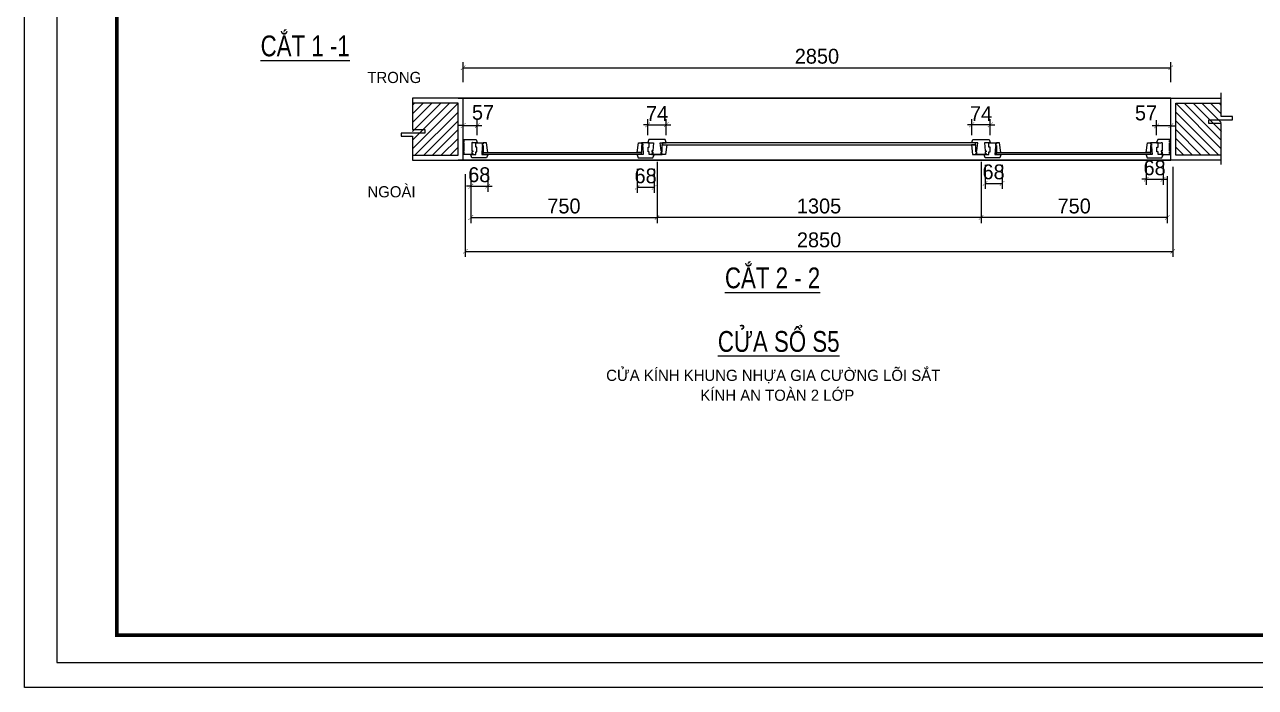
# Model space of a CAD drawing. Header units: millimetres. Extents: x -34806 to 662668, y 63228 to 99452.
# Drawn here: x 611866 to 616823, y 78156 to 80825 of the extents above; entities that cross this region are included whole.
import ezdxf

# ---------------------------------------------------------------- set-up
doc = ezdxf.new("R2010")
doc.units = ezdxf.units.MM
doc.header["$LTSCALE"] = 200
doc.header["$MEASUREMENT"] = 0
doc.header["$PDMODE"] = 3
doc.header["$PDSIZE"] = 50
doc.layers.get('0').update_dxf_attribs({"color": 95, "linetype": 'CONTINUOUS'})
doc.layers.get('DEFPOINTS').update_dxf_attribs({"linetype": 'CONTINUOUS'})
for name, color, linetype in [('8', 1, 'CONTINUOUS'), ('COT', 2, 'CONTINUOUS'), ('DIM', 1, 'CONTINUOUS'), ('KHUNGTEN', 7, 'CONTINUOUS'), ('TEXT', 7, 'CONTINUOUS'), ('TPTA-Concrete', 7, 'CONTINUOUS'), ('wood', 254, 'CONTINUOUS')]:
    doc.layers.add(name, color=color, linetype=linetype)
doc.layers.add('hacth', color=251, linetype='CONTINUOUS', lineweight=13)
doc.layers.add('hatch', color=251, linetype='CONTINUOUS', lineweight=5)
doc.styles.add('@hai text dim', font='VHAVAN.ttf')
doc.styles.add('VNCC-COM', font='VHAVAN.ttf', dxfattribs={"width": 0.8})
doc.styles.add('VNCC-SIM', font='VHAVAN.ttf', dxfattribs={"width": 0.85})
doc.dimstyles.new('DIM10', dxfattribs={"dimscale": 15, "dimtxt": 4, "dimasz": 1.2, "dimexe": 1.5, "dimexo": 2, "dimgap": 1, "dimtad": 1, "dimdec": 0, "dimzin": 0, "dimdsep": 46, "dimtxsty": '@hai text dim', "dimblk": 'ARCHTICK', "dimcen": 0.09, "dimclrd": 8, "dimclre": 8, "dimclrt": 7, "dimadec": 0, "dimazin": 0, "dimtfac": 0.25, "dimtdec": 0, "dimtix": 1, "dimtmove": 1, "dimatfit": 0, "dimldrblk": 'NONE', "dimfxl": 1, "dimtolj": 1, "dimtzin": 0, "dimlwd": -1, "dimlwe": -1, "dimarcsym": 0})

# ---------------------------------------------------------------- blocks, each defined once
blk = doc.blocks.new('_ArchTick')
at = {"layer": 'DIM', "color": 150}
blk.add_lwpolyline([(0.5, 0.5, 0.133, 0, 0), (0, 0, 0, 0.133, 0), (-0.5, -0.5, 0.133, 0.133, 0)], format="xyseb", dxfattribs=at)
blk = doc.blocks.new('*D1099')
at = {"layer": '8', "color": 8}
for p, q in [((613632.1, 80594), (613632.1, 80674.2)), ((616482.1, 80594), (616482.1, 80674.2)), ((613632.1, 80651.7), (616482.1, 80651.7))]:
    blk.add_line(p, q, dxfattribs=at)
at = {"layer": 'DEFPOINTS', "color": 0}
for p in [(616482.1, 80651.7), (613632.1, 80564), (616482.1, 80564)]:
    blk.add_point(p, dxfattribs=at)
at = {"layer": '8', "color": 8, "xscale": 18, "yscale": 18, "zscale": 18, "rotation": 180}
blk.add_blockref('_ArchTick', (613632.1, 80651.7), dxfattribs=at)
at = {"layer": '8', "color": 8, "xscale": 18, "yscale": 18, "zscale": 18}
blk.add_blockref('_ArchTick', (616482.1, 80651.7), dxfattribs=at)
at = {"layer": '8', "color": 7, "insert": (615057.1, 80697.7), "char_height": 60, "attachment_point": 5, "style": '@hai text dim'}
blk.add_mtext('\\A1;2850', dxfattribs=at)
blk = doc.blocks.new('_None')
blk = doc.blocks.new('*D1102')
at = {"layer": '8', "color": 8}
for p, q in [((613640.8, 80222.9), (613640.8, 79889.6)), ((616490.7, 80252.9), (616490.7, 79889.6)), ((613640.8, 79912.1), (616490.7, 79912.1))]:
    blk.add_line(p, q, dxfattribs=at)
at = {"layer": 'DEFPOINTS', "color": 0}
for p in [(616490.7, 80282.9), (613640.8, 80252.9), (616490.7, 79912.1)]:
    blk.add_point(p, dxfattribs=at)
at = {"layer": '8', "color": 8, "xscale": 18, "yscale": 18, "zscale": 18, "rotation": 180}
blk.add_blockref('_ArchTick', (613640.8, 79912.1), dxfattribs=at)
at = {"layer": '8', "color": 8, "xscale": 18, "yscale": 18, "zscale": 18}
blk.add_blockref('_ArchTick', (616490.7, 79912.1), dxfattribs=at)
at = {"layer": '8', "color": 7, "insert": (615065.7, 79958.1), "char_height": 60, "attachment_point": 5, "style": '@hai text dim'}
blk.add_mtext('\\A1;2850', dxfattribs=at)
blk = doc.blocks.new('*D1103')
at = {"layer": '8', "color": 8}
for p, q in [((613663.1, 80244.8), (613663.1, 80151.9)), ((613731.1, 80244.2), (613731.1, 80151.9)), ((613663.1, 80174.4), (613645.1, 80174.4)), ((613663.1, 80174.4), (613731.1, 80174.4)), ((613731.1, 80174.4), (613749.1, 80174.4))]:
    blk.add_line(p, q, dxfattribs=at)
at = {"layer": 'DEFPOINTS', "color": 0}
for p in [(613663.1, 80274.8), (613731.1, 80274.2), (613731.1, 80174.4)]:
    blk.add_point(p, dxfattribs=at)
at = {"layer": '8', "color": 8, "xscale": 18, "yscale": 18, "zscale": 18}
blk.add_blockref('_ArchTick', (613663.1, 80174.4), dxfattribs=at)
at = {"layer": '8', "color": 8, "xscale": 18, "yscale": 18, "zscale": 18, "rotation": 180}
blk.add_blockref('_ArchTick', (613731.1, 80174.4), dxfattribs=at)
at = {"layer": '8', "color": 7, "insert": (613697.1, 80220.4), "char_height": 60, "attachment_point": 5, "style": '@hai text dim'}
blk.add_mtext('\\A1;68', dxfattribs=at)
blk = doc.blocks.new('*D1272')
at = {"color": 8}
for p, q in [((613632.1, 80418.8), (613614.1, 80418.8)), ((613632.1, 80392.8), (613632.1, 80441.3)), ((613632.1, 80418.8), (613689.1, 80418.8)), ((613689.1, 80380.1), (613689.1, 80441.3)), ((613689.1, 80418.8), (613707.1, 80418.8))]:
    blk.add_line(p, q, dxfattribs=at)
at = {"layer": 'DEFPOINTS', "color": 0}
for p in [(613689.1, 80418.8), (613632.1, 80362.8), (613689.1, 80350.1)]:
    blk.add_point(p, dxfattribs=at)
at = {"color": 8, "xscale": 18, "yscale": 18, "zscale": 18}
blk.add_blockref('_ArchTick', (613632.1, 80418.8), dxfattribs=at)
at = {"color": 8, "xscale": 18, "yscale": 18, "zscale": 18, "rotation": 180}
blk.add_blockref('_ArchTick', (613689.1, 80418.8), dxfattribs=at)
at = {"color": 7, "insert": (613712.3, 80471.6), "char_height": 60, "attachment_point": 5, "style": '@hai text dim'}
blk.add_mtext('\\A1;57', dxfattribs=at)
blk = doc.blocks.new('*D1273')
at = {"layer": '8', "color": 8}
for p, q in [((614376.1, 80422.1), (614358.1, 80422.1)), ((614376.1, 80380.1), (614376.1, 80444.6)), ((614376.1, 80422.1), (614450.1, 80422.1)), ((614450.1, 80379.5), (614450.1, 80444.6)), ((614450.1, 80422.1), (614468.1, 80422.1))]:
    blk.add_line(p, q, dxfattribs=at)
at = {"layer": 'DEFPOINTS', "color": 0}
for p in [(614450.1, 80422.1), (614376.1, 80350.1), (614450.1, 80349.5)]:
    blk.add_point(p, dxfattribs=at)
at = {"layer": '8', "color": 8, "xscale": 18, "yscale": 18, "zscale": 18}
blk.add_blockref('_ArchTick', (614376.1, 80422.1), dxfattribs=at)
at = {"layer": '8', "color": 8, "xscale": 18, "yscale": 18, "zscale": 18, "rotation": 180}
blk.add_blockref('_ArchTick', (614450.1, 80422.1), dxfattribs=at)
at = {"layer": '8', "color": 7, "insert": (614413.1, 80467.1), "char_height": 60, "attachment_point": 5, "style": '@hai text dim'}
blk.add_mtext('\\A1;74', dxfattribs=at)
blk = doc.blocks.new('*D1104')
at = {"layer": '8', "color": 8}
for p, q in [((614333.1, 80244.2), (614333.1, 80147.4)), ((614401.1, 80244.2), (614401.1, 80147.4)), ((614401.1, 80169.9), (614333.1, 80169.9))]:
    blk.add_line(p, q, dxfattribs=at)
at = {"layer": 'DEFPOINTS', "color": 0}
for p in [(614333.1, 80274.2), (614401.1, 80274.2), (614333.1, 80169.9)]:
    blk.add_point(p, dxfattribs=at)
at = {"layer": '8', "color": 8, "xscale": 18, "yscale": 18, "zscale": 18, "rotation": 180}
blk.add_blockref('_ArchTick', (614333.1, 80169.9), dxfattribs=at)
at = {"layer": '8', "color": 8, "xscale": 18, "yscale": 18, "zscale": 18}
blk.add_blockref('_ArchTick', (614401.1, 80169.9), dxfattribs=at)
at = {"layer": '8', "color": 7, "insert": (614367.1, 80215.9), "char_height": 60, "attachment_point": 5, "style": '@hai text dim'}
blk.add_mtext('\\A1;68', dxfattribs=at)
blk = doc.blocks.new('*D1274')
at = {"color": 8}
for p, q in [((616383.1, 80272.1), (616383.1, 80179.9)), ((616451.1, 80271.5), (616451.1, 80179.9)), ((616383.1, 80202.4), (616365.1, 80202.4)), ((616383.1, 80202.4), (616451.1, 80202.4)), ((616451.1, 80202.4), (616469.1, 80202.4))]:
    blk.add_line(p, q, dxfattribs=at)
at = {"layer": 'DEFPOINTS', "color": 0}
for p in [(616383.1, 80302.1), (616451.1, 80301.5), (616451.1, 80202.4)]:
    blk.add_point(p, dxfattribs=at)
at = {"color": 8, "xscale": 18, "yscale": 18, "zscale": 18}
blk.add_blockref('_ArchTick', (616383.1, 80202.4), dxfattribs=at)
at = {"color": 8, "xscale": 18, "yscale": 18, "zscale": 18, "rotation": 180}
blk.add_blockref('_ArchTick', (616451.1, 80202.4), dxfattribs=at)
at = {"color": 7, "insert": (616417.1, 80248.4), "char_height": 60, "attachment_point": 5, "style": '@hai text dim'}
blk.add_mtext('\\A1;68', dxfattribs=at)
blk = doc.blocks.new('*D1275')
at = {"layer": '8', "color": 8}
for p, q in [((615681.1, 80421.9), (615663.1, 80421.9)), ((615681.1, 80379.5), (615681.1, 80444.4)), ((615755.1, 80421.9), (615681.1, 80421.9)), ((615755.1, 80380.1), (615755.1, 80444.4)), ((615755.1, 80421.9), (615773.1, 80421.9))]:
    blk.add_line(p, q, dxfattribs=at)
at = {"layer": 'DEFPOINTS', "color": 0}
for p in [(615681.1, 80421.9), (615681.1, 80349.5), (615755.1, 80350.1)]:
    blk.add_point(p, dxfattribs=at)
at = {"layer": '8', "color": 8, "xscale": 18, "yscale": 18, "zscale": 18}
blk.add_blockref('_ArchTick', (615681.1, 80421.9), dxfattribs=at)
at = {"layer": '8', "color": 8, "xscale": 18, "yscale": 18, "zscale": 18, "rotation": 180}
blk.add_blockref('_ArchTick', (615755.1, 80421.9), dxfattribs=at)
at = {"layer": '8', "color": 7, "insert": (615718.1, 80466.9), "char_height": 60, "attachment_point": 5, "style": '@hai text dim'}
blk.add_mtext('\\A1;74', dxfattribs=at)
blk = doc.blocks.new('*D1105')
at = {"layer": '8', "color": 8}
for p, q in [((615734.6, 80260.2), (615734.6, 80163.4)), ((615802.6, 80260.2), (615802.6, 80163.4)), ((615734.6, 80185.9), (615802.6, 80185.9))]:
    blk.add_line(p, q, dxfattribs=at)
at = {"layer": 'DEFPOINTS', "color": 0}
for p in [(615734.6, 80290.2), (615802.6, 80290.2), (615802.6, 80185.9)]:
    blk.add_point(p, dxfattribs=at)
at = {"layer": '8', "color": 8, "xscale": 18, "yscale": 18, "zscale": 18, "rotation": 180}
blk.add_blockref('_ArchTick', (615734.6, 80185.9), dxfattribs=at)
at = {"layer": '8', "color": 8, "xscale": 18, "yscale": 18, "zscale": 18}
blk.add_blockref('_ArchTick', (615802.6, 80185.9), dxfattribs=at)
at = {"layer": '8', "color": 7, "insert": (615768.6, 80231.9), "char_height": 60, "attachment_point": 5, "style": '@hai text dim'}
blk.add_mtext('\\A1;68', dxfattribs=at)
blk = doc.blocks.new('*D1106')
at = {"color": 8}
for p, q in [((616425.1, 80417.6), (616407.1, 80417.6)), ((616425.1, 80380.1), (616425.1, 80440.1)), ((616482.1, 80417.6), (616425.1, 80417.6)), ((616482.1, 80392.8), (616482.1, 80440.1)), ((616482.1, 80417.6), (616500.1, 80417.6))]:
    blk.add_line(p, q, dxfattribs=at)
at = {"layer": 'DEFPOINTS', "color": 0}
for p in [(616425.1, 80417.6), (616482.1, 80362.8), (616425.1, 80350.1)]:
    blk.add_point(p, dxfattribs=at)
at = {"color": 8, "xscale": 18, "yscale": 18, "zscale": 18}
blk.add_blockref('_ArchTick', (616425.1, 80417.6), dxfattribs=at)
at = {"color": 8, "xscale": 18, "yscale": 18, "zscale": 18, "rotation": 180}
blk.add_blockref('_ArchTick', (616482.1, 80417.6), dxfattribs=at)
at = {"color": 7, "insert": (616382.5, 80469.3), "char_height": 60, "attachment_point": 5, "style": '@hai text dim'}
blk.add_mtext('\\A1;57', dxfattribs=at)
blk = doc.blocks.new('*D1107')
at = {"layer": '8', "color": 8}
for p, q in [((614413.1, 80272.8), (614413.1, 80025.9)), ((613663.1, 80214.8), (613663.1, 80025.9)), ((613663.1, 80048.4), (614413.1, 80048.4))]:
    blk.add_line(p, q, dxfattribs=at)
at = {"layer": 'DEFPOINTS', "color": 0}
for p in [(614413.1, 80302.8), (613663.1, 80244.8), (614413.1, 80048.4)]:
    blk.add_point(p, dxfattribs=at)
at = {"layer": '8', "color": 8, "xscale": 18, "yscale": 18, "zscale": 18, "rotation": 180}
blk.add_blockref('_ArchTick', (613663.1, 80048.4), dxfattribs=at)
at = {"layer": '8', "color": 8, "xscale": 18, "yscale": 18, "zscale": 18}
blk.add_blockref('_ArchTick', (614413.1, 80048.4), dxfattribs=at)
at = {"layer": '8', "color": 7, "insert": (614038.1, 80094.4), "char_height": 60, "attachment_point": 5, "style": '@hai text dim'}
blk.add_mtext('\\A1;750', dxfattribs=at)
blk = doc.blocks.new('*D1108')
at = {"layer": '8', "color": 8}
for p, q in [((615718.1, 80272.8), (615718.1, 80025.9)), ((616468.4, 80214.8), (616468.4, 80025.9)), ((616468.4, 80048.4), (615718.1, 80048.4))]:
    blk.add_line(p, q, dxfattribs=at)
at = {"layer": 'DEFPOINTS', "color": 0}
for p in [(615718.1, 80302.8), (616468.4, 80244.8), (615718.1, 80048.4)]:
    blk.add_point(p, dxfattribs=at)
at = {"layer": '8', "color": 8, "xscale": 18, "yscale": 18, "zscale": 18, "rotation": 180}
blk.add_blockref('_ArchTick', (615718.1, 80048.4), dxfattribs=at)
at = {"layer": '8', "color": 8, "xscale": 18, "yscale": 18, "zscale": 18}
blk.add_blockref('_ArchTick', (616468.4, 80048.4), dxfattribs=at)
at = {"layer": '8', "color": 7, "insert": (616093.2, 80094.4), "char_height": 60, "attachment_point": 5, "style": '@hai text dim'}
blk.add_mtext('\\A1;750', dxfattribs=at)
blk = doc.blocks.new('*D1109')
at = {"layer": '8', "color": 8}
for p, q in [((614413.1, 80272.8), (614413.1, 80025.9)), ((615718.1, 80242.8), (615718.1, 80025.9)), ((615718.1, 80048.4), (614413.1, 80048.4))]:
    blk.add_line(p, q, dxfattribs=at)
at = {"layer": 'DEFPOINTS', "color": 0}
for p in [(614413.1, 80302.8), (615718.1, 80272.8), (614413.1, 80048.4)]:
    blk.add_point(p, dxfattribs=at)
at = {"layer": '8', "color": 8, "xscale": 18, "yscale": 18, "zscale": 18, "rotation": 180}
blk.add_blockref('_ArchTick', (614413.1, 80048.4), dxfattribs=at)
at = {"layer": '8', "color": 8, "xscale": 18, "yscale": 18, "zscale": 18}
blk.add_blockref('_ArchTick', (615718.1, 80048.4), dxfattribs=at)
at = {"layer": '8', "color": 7, "insert": (615065.6, 80094.4), "char_height": 60, "attachment_point": 5, "style": '@hai text dim'}
blk.add_mtext('\\A1;1305', dxfattribs=at)
blk = doc.blocks.new('khung')
at = {"layer": 'DEFPOINTS', "color": 8}
blk.add_lwpolyline([(0, 0), (31503, 0), (31503, 22275), (0, 22275)], close=True, dxfattribs=at)
at = {"layer": 'KHUNGTEN', "color": 4, "const_width": 54.3}
blk.add_lwpolyline([(848, 388), (31117, 388), (31117, 21887), (848, 21887)], close=True, dxfattribs=at)

msp = doc.modelspace()

# ---------------------------------------------------------------- hatches: boundary and pattern name
at = {"layer": 'hatch', "ltscale": 0.5}
h = msp.add_hatch(dxfattribs=at)
h.set_pattern_fill('ANSI31', color=256, scale=200, angle=90, style=0)
h.set_pattern_definition([(225, (610468.254, 85637.777), (-17.67767, 17.67767), [])])
h.paths.add_polyline_path([(613612.1, 80299.1), (613428.3, 80299.1), (613428.3, 80387.6), (613446.2, 80387.6), (613413.9, 80399.9), (613428.3, 80411.8), (613428.3, 80509.1), (613612.1, 80509.1)])
h = msp.add_hatch(dxfattribs=at)
h.set_pattern_fill('ANSI31', color=256, scale=200, angle=90, style=0)
h.set_pattern_definition([(315, (619645.876, 85637.777), (17.67767, 17.67767), [])])
h.paths.add_polyline_path([(616502.1, 80299.1), (616685.8, 80299.1), (616685.8, 80387.6), (616667.9, 80387.6), (616700.2, 80399.9), (616685.8, 80411.8), (616685.8, 80509.1), (616502.1, 80509.1)])

# ---------------------------------------------------------------- linework, layer by layer
msp.add_lwpolyline([(621034.7, 78155.5), (611865.9, 78155.5), (611865.9, 84697.1), (621034.7, 84697.1)], close=True)
at = {"layer": '8'}
for points in [[(613428.3, 80529.1), (613428.3, 80403), (613478.1, 80403), (613478.1, 80388.8), (613382.7, 80388.8), (613382.7, 80375.4), (613428.3, 80375.4), (613428.3, 80279.1)], [(616685.8, 80262.3), (616685.8, 80427.1), (616636, 80427.1), (616636, 80441.3), (616731.4, 80441.3), (616731.4, 80454.8), (616685.8, 80454.8), (616685.8, 80551.1)]]:
    msp.add_lwpolyline(points, dxfattribs=at)
at = {"layer": 'COT'}
for points in [[(613428.3, 80299.1), (613612.1, 80299.1), (613612.1, 80509.1), (613428.3, 80509.1)], [(616685.8, 80299.1), (616502.1, 80299.1), (616502.1, 80509.1), (616685.8, 80509.1)]]:
    msp.add_lwpolyline(points, dxfattribs=at)
at = {"layer": 'TPTA-Concrete', "ltscale": 0.5}
for p, q in [((614351.1, 80302.8), (614351.1, 80310.8)), ((614434.9, 80340.8), (614434.9, 80348.8)), ((615696.2, 80340.8), (615696.2, 80348.8)), ((615780.1, 80302.8), (615780.1, 80310.8)), ((615780.1, 80302.8), (615780.1, 80310.8))]:
    msp.add_line(p, q, dxfattribs=at)
at = {"layer": 'TPTA-Concrete'}
for points in [[(613671.1, 80302.8), (613632.1, 80302.8), (613632.1, 80306.4), (613636.3, 80306.4), (613636.3, 80313.5), (613632.1, 80313.5), (613632.1, 80317.4), (613636.3, 80317.4), (613636.3, 80348.2), (613632.1, 80348.2), (613632.1, 80352.1), (613636.3, 80352.1), (613636.3, 80359.2), (613632.1, 80359.2), (613632.1, 80362.8), (613684.5, 80362.8), (613689.1, 80350.1), (613689.1, 80348.8), (613672.5, 80348.8, 0.420946), (613666.8, 80349.4), (613666.8, 80317.4), (613671.1, 80317.4), (613671.1, 80313.5), (613666.8, 80313.5), (613666.8, 80306.4), (613671.1, 80306.4), (613671.1, 80302.8)], [(616443.1, 80302.8), (616482.1, 80302.8), (616482.1, 80306.4), (616477.8, 80306.4), (616477.8, 80313.5), (616482.1, 80313.5), (616482.1, 80317.4), (616477.8, 80317.4), (616477.8, 80348.2), (616482.1, 80348.2), (616482.1, 80352.1), (616477.8, 80352.1), (616477.8, 80359.2), (616482.1, 80359.2), (616482.1, 80362.8), (616429.6, 80362.8), (616425.1, 80350.1), (616425.1, 80348.8), (616441.6, 80348.8, -0.420946), (616447.3, 80349.4), (616447.3, 80317.4), (616443.1, 80317.4), (616443.1, 80313.5), (616447.3, 80313.5), (616447.3, 80306.4), (616443.1, 80306.4), (616443.1, 80302.8)]]:
    msp.add_lwpolyline(points, format="xyb", dxfattribs=at)
for points in [[(614392.1, 80306.4), (614392.1, 80302.8), (614434.1, 80302.8), (614434.1, 80306.4), (614429.8, 80306.4), (614429.8, 80313.5), (614434.1, 80313.5), (614434.1, 80317.4), (614429.8, 80317.4), (614425.8, 80348.8), (614450.1, 80348.8), (614450.1, 80350.1), (614445.5, 80362.8), (614380.6, 80362.8), (614376.1, 80350.1), (614376.1, 80348.8), (614399.5, 80348.8), (614396.3, 80317.4), (614392.1, 80317.4), (614392.1, 80313.5), (614396.3, 80313.5), (614396.3, 80306.4), (614392.1, 80306.4)], [(615739.1, 80306.4), (615739.1, 80302.8), (615697.1, 80302.8), (615697.1, 80306.4), (615701.3, 80306.4), (615701.3, 80313.5), (615697.1, 80313.5), (615697.1, 80317.4), (615701.3, 80317.4), (615705.3, 80348.8), (615681.1, 80348.8), (615681.1, 80350.1), (615685.6, 80362.8), (615750.5, 80362.8), (615755.1, 80350.1), (615755.1, 80348.8), (615731.6, 80348.8), (615734.8, 80317.4), (615739.1, 80317.4), (615739.1, 80313.5), (615734.8, 80313.5), (615734.8, 80306.4), (615739.1, 80306.4)], [(613731.1, 80302.8), (613731.1, 80301.5), (613726.5, 80288.8), (613667.6, 80288.8), (613663.1, 80301.5), (613663.1, 80302.8), (613683.1, 80302.8), (613683.1, 80313.5), (613687.3, 80313.5), (613687.3, 80331.1), (613683.1, 80331.1), (613683.1, 80348.8), (613713.1, 80348.8), (613713.1, 80345.2), (613708.8, 80345.2), (613708.8, 80338.1), (613713.1, 80338.1), (613713.1, 80334.2), (613708.8, 80334.2), (613706.9, 80302.8), (613731.1, 80302.8)], [(613713.1, 80310.8), (613731.1, 80310.8), (613726.1, 80348.8), (613713.1, 80348.8), (613713.1, 80344.8), (613710.5, 80344.8), (613710.5, 80338.8), (613713.1, 80338.8), (613713.1, 80310.8)], [(614333.1, 80302.8), (614333.1, 80301.5), (614337.6, 80288.8), (614396.5, 80288.8), (614401.1, 80301.5), (614401.1, 80302.8), (614381.1, 80302.8), (614381.1, 80313.5), (614376.8, 80313.5), (614376.8, 80331.1), (614381.1, 80331.1), (614381.1, 80348.8), (614351.1, 80348.8), (614351.1, 80345.2), (614355.3, 80345.2), (614355.3, 80338.1), (614351.1, 80338.1), (614351.1, 80334.2), (614355.3, 80334.2), (614357.2, 80302.8), (614333.1, 80302.8)], [(614351.1, 80310.8), (614333.1, 80310.8), (614338.1, 80348.8), (614351.1, 80348.8), (614351.1, 80344.8), (614353.6, 80344.8), (614353.6, 80338.8), (614351.1, 80338.8), (614351.1, 80310.8)], [(614434.1, 80340.8), (614452.1, 80340.8), (614447.1, 80302.8), (614434.1, 80302.8), (614434.1, 80306.8), (614431.5, 80306.8), (614431.5, 80312.8), (614434.1, 80312.8), (614434.1, 80340.8)], [(615697.1, 80340.8), (615679.1, 80340.8), (615684.1, 80302.8), (615697.1, 80302.8), (615697.1, 80306.8), (615699.6, 80306.8), (615699.6, 80312.8), (615697.1, 80312.8), (615697.1, 80340.8)], [(615798.1, 80302.8), (615798.1, 80301.5), (615793.5, 80288.8), (615734.6, 80288.8), (615730.1, 80301.5), (615730.1, 80302.8), (615750.1, 80302.8), (615750.1, 80313.5), (615754.3, 80313.5), (615754.3, 80331.1), (615750.1, 80331.1), (615750.1, 80348.8), (615780.1, 80348.8), (615780.1, 80345.2), (615775.8, 80345.2), (615775.8, 80338.1), (615780.1, 80338.1), (615780.1, 80334.2), (615775.8, 80334.2), (615773.9, 80302.8), (615798.1, 80302.8)], [(615798.1, 80302.8), (615798.1, 80301.5), (615793.5, 80288.8), (615734.6, 80288.8), (615730.1, 80301.5), (615730.1, 80302.8), (615750.1, 80302.8), (615750.1, 80313.5), (615754.3, 80313.5), (615754.3, 80331.1), (615750.1, 80331.1), (615750.1, 80348.8), (615780.1, 80348.8), (615780.1, 80345.2), (615775.8, 80345.2), (615775.8, 80338.1), (615780.1, 80338.1), (615780.1, 80334.2), (615775.8, 80334.2), (615773.9, 80302.8), (615798.1, 80302.8)], [(615780.1, 80310.8), (615798.1, 80310.8), (615793.1, 80348.8), (615780.1, 80348.8), (615780.1, 80344.8), (615777.5, 80344.8), (615777.5, 80338.8), (615780.1, 80338.8), (615780.1, 80310.8)], [(615780.1, 80310.8), (615798.1, 80310.8), (615793.1, 80348.8), (615780.1, 80348.8), (615780.1, 80344.8), (615777.5, 80344.8), (615777.5, 80338.8), (615780.1, 80338.8), (615780.1, 80310.8)], [(616401.1, 80310.8), (616383.1, 80310.8), (616388.1, 80348.8), (616401.1, 80348.8), (616401.1, 80344.8), (616403.6, 80344.8), (616403.6, 80338.8), (616401.1, 80338.8), (616401.1, 80310.8)], [(616383.1, 80302.8), (616383.1, 80301.5), (616387.6, 80288.8), (616446.5, 80288.8), (616451.1, 80301.5), (616451.1, 80302.8), (616431.1, 80302.8), (616431.1, 80313.5), (616426.8, 80313.5), (616426.8, 80331.1), (616431.1, 80331.1), (616431.1, 80348.8), (616401.1, 80348.8), (616401.1, 80345.2), (616405.3, 80345.2), (616405.3, 80338.1), (616401.1, 80338.1), (616401.1, 80334.2), (616405.3, 80334.2), (616407.2, 80302.8), (616383.1, 80302.8)]]:
    msp.add_lwpolyline(points, dxfattribs=at)
at = {"layer": 'TPTA-Concrete', "ltscale": 0.5}
for points in [[(614434.1, 80302.8), (614381.1, 80302.8)], [(615697.1, 80302.8), (615750.1, 80302.8)]]:
    msp.add_lwpolyline(points, dxfattribs=at)
at = {"layer": 'wood', "ltscale": 0.5}
for points in [[(613428.3, 80279.1), (613632.1, 80279.1), (613632.1, 80529.1), (613428.3, 80529.1)], [(616482.1, 80529.1), (613612.1, 80529.1), (616482.1, 80529.1)], [(616685.8, 80279.1), (616482.1, 80279.1), (616482.1, 80529.1), (616685.8, 80529.1)], [(614351.1, 80302.8), (613713.1, 80302.8), (613713.1, 80310.8), (614351.1, 80310.8)], [(615696.2, 80348.8), (614434.9, 80348.8), (614434.9, 80340.8), (615696.2, 80340.8)], [(615780.1, 80310.8), (616401.1, 80310.8), (616401.1, 80302.8), (615780.1, 80302.8)], [(616482.1, 80279.1), (613612.1, 80279.1), (616482.1, 80279.1)]]:
    msp.add_lwpolyline(points, dxfattribs=at)

# ---------------------------------------------------------------- block references
at = {"layer": 'hacth', "xscale": 0.2846925092453603, "yscale": 0.2846925238118274, "zscale": 0.2846925253884692}
msp.add_blockref('khung', (611996, 78255.5), dxfattribs=at)

# ---------------------------------------------------------------- texts
at = {"layer": 'TEXT', "style": 'VNCC-COM', "width": 0.8}
for s, p in [('%%UC¾t 1 -1', (612816.5, 80697.8)), ('%%UC¾t 2 - 2', (614686.6, 79763.3)), ('%%Ucöa Sæ S5', (614658.1, 79507.3))]:
    msp.add_text(s, height=83.807, dxfattribs=at).set_placement(p)
at = {"layer": 'TEXT', "style": 'VNCC-SIM'}
for s, p in [('Trong', (613246.3, 80590.1)), ('ngoµi', (613246.6, 80129.6)), ('cöa kÝnh khung nhùa gia c\xadêng lâi s¾t', (614208.3, 79390.1)), ('kÝnh an toµn 2 líp', (614587.7, 79309.9))]:
    msp.add_text(s, height=45, dxfattribs=at).set_placement(p)

# ---------------------------------------------------------------- dimensions: what is measured, and where the dimension line sits
dim = msp.add_linear_dim(base=(613689.1, 80418.8), p1=(613632.1, 80362.8), p2=(613689.1, 80350.1), dimstyle='DIM10')
dim.commit()
dim.dimension.update_dxf_attribs({"geometry": '*D1272', "text_midpoint": (613712.3, 80426.1), "dimtype": 128})
dim = msp.add_linear_dim(base=(616425.1, 80417.6), p1=(616482.1, 80362.8), p2=(616425.1, 80350.1), angle=180, dimstyle='DIM10')
dim.commit()
dim.dimension.update_dxf_attribs({"geometry": '*D1106', "text_midpoint": (616382.5, 80423.7), "dimtype": 128})
dim = msp.add_linear_dim(base=(616451.1, 80202.4), p1=(616383.1, 80302.1), p2=(616451.1, 80301.5), dimstyle='DIM10')
dim.commit()
dim.dimension.update_dxf_attribs({"geometry": '*D1274', "text_midpoint": (616417.1, 80248.4)})
at = {"layer": '8'}
for base, p1, p2, picture, middle in [((616482.1, 80651.7), (613632.1, 80564), (616482.1, 80564), '*D1099', (615057.1, 80697.7)), ((614450.1, 80422.1), (614376.1, 80350.1), (614450.1, 80349.5), '*D1273', (614413.1, 80467.1)), ((616490.7, 79912.1), (613640.8, 80252.9), (616490.7, 80282.9), '*D1102', (615065.7, 79958.1)), ((613731.1, 80174.4), (613663.1, 80274.8), (613731.1, 80274.2), '*D1103', (613697.1, 80220.4)), ((614413.1, 80048.4), (613663.1, 80244.8), (614413.1, 80302.8), '*D1107', (614038.1, 80094.4))]:
    dim = msp.add_linear_dim(base=base, p1=p1, p2=p2, dimstyle='DIM10', dxfattribs=at)
    dim.commit()
    dim.dimension.update_dxf_attribs({"geometry": picture, "text_midpoint": middle})
for base, p1, p2, picture, middle in [((615681.1, 80421.9), (615755.1, 80350.1), (615681.1, 80349.5), '*D1275', (615718.1, 80466.9)), ((614413.1, 80048.4), (615718.1, 80272.8), (614413.1, 80302.8), '*D1109', (615065.6, 80094.4)), ((615718.1, 80048.4), (616468.4, 80244.8), (615718.1, 80302.8), '*D1108', (616093.2, 80094.4))]:
    dim = msp.add_linear_dim(base=base, p1=p1, p2=p2, angle=180, dimstyle='DIM10', dxfattribs=at)
    dim.commit()
    dim.dimension.update_dxf_attribs({"geometry": picture, "text_midpoint": middle})
dim = msp.add_linear_dim(base=(614333.1, 80169.9), p1=(614401.1, 80274.2), p2=(614333.1, 80274.2), angle=180, dimstyle='DIM10', dxfattribs=at)
dim.commit()
dim.dimension.update_dxf_attribs({"geometry": '*D1104', "text_midpoint": (614367.1, 80169.9), "dimtype": 128})
dim = msp.add_linear_dim(base=(615802.6, 80185.9), p1=(615734.6, 80290.2), p2=(615802.6, 80290.2), dimstyle='DIM10', dxfattribs=at)
dim.commit()
dim.dimension.update_dxf_attribs({"geometry": '*D1105', "text_midpoint": (615768.6, 80185.9), "dimtype": 128})

doc.saveas('drawing.dxf')
